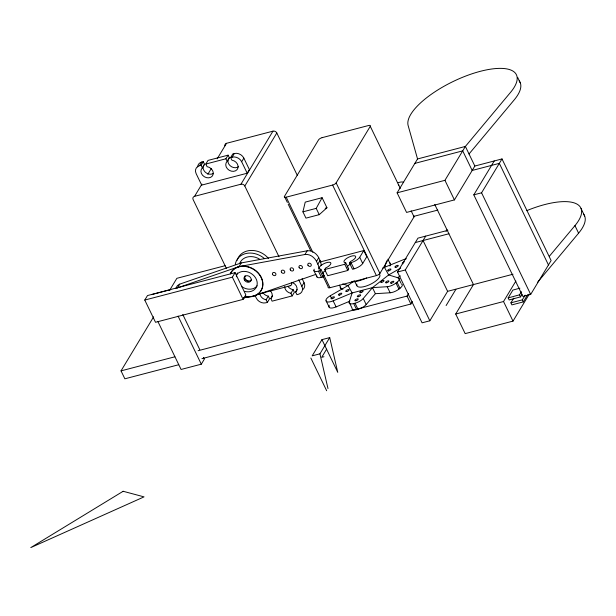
<?xml version="1.0" encoding="UTF-8"?>
<svg xmlns="http://www.w3.org/2000/svg" width="616" height="616" viewBox="0 0 616 616"><rect width="100%" height="100%" fill="white"/><g stroke="black" fill="none" stroke-linecap="round" stroke-linejoin="round"><path stroke-width="0.92" d="M318.903 269.146L318.672 266.589A12.243 10.018 31.1 0 0 317.817 264.164L316.493 261.438A12.243 10.018 31.1 0 0 315.084 259.159C312.728 256.14 308.878 253.869 304.951 254.508L239.023 266.613L176.861 288.096M321.136 265.45L320.905 262.886A12.243 10.018 31.1 0 0 320.043 260.468L318.726 257.742A12.243 10.018 31.1 0 0 317.309 255.463C314.961 252.445 311.111 250.173 307.184 250.804L241.256 262.916L179.726 284.138L177.377 285.624L175.899 288.265M302.926 211.842L305.22 202.125L322.091 197.713L326.957 207.777L319.25 214.653L305.96 218.126L302.926 211.842L316.208 208.37L322.091 197.713M401.378 283.984A7.484 2.68 -25.8 0 1 400 288.273L398.929 289.112A7.484 2.68 -25.8 0 1 390.144 292.777L375.383 293.686L366.189 304.574A7.484 2.68 -25.8 0 1 357.988 309.286L356.641 309.632A7.484 2.68 -25.8 0 1 352.106 308.254L349.18 302.194L352.129 292.939L348.017 285.57L342.689 283.945M386.702 260.838L384.553 267.567L388.665 274.944L398.444 277.924L400.954 283.121M389.905 266.058L390.436 264.372L387.926 259.182M238.623 166.628A6.476 5.298 31.1 0 1 230.014 165.604A6.476 5.298 31.1 0 1 229.368 157.788L228.097 155.155L225.91 158.782L227.181 161.407A6.476 5.298 31.1 0 0 229.175 170.255A6.476 5.298 31.1 0 0 237.953 167.952A6.476 5.298 31.1 0 0 231.909 160.175L230.638 157.542L232.825 153.923L234.342 153.523A7.484 6.122 31.1 0 1 243.844 158.119L249.388 169.593L247.201 173.219L201.694 185.116L196.15 173.65A7.484 6.122 31.1 0 1 199.576 165.673L201.763 162.047L203.272 161.646L204.543 164.28A6.476 5.298 31.1 0 0 204.974 171.872A6.476 5.298 31.1 0 0 213.367 173.427M199.576 165.673L201.085 165.273L203.272 161.646M228.097 155.155L208.008 160.414L205.821 164.033L207.091 166.666A6.476 5.298 31.1 0 1 213.136 174.444A6.476 5.298 31.1 0 1 204.35 176.746A6.476 5.298 31.1 0 1 202.356 167.899L204.543 164.28M226.465 268.538L193.116 199.553A3.026 2.472 31.1 0 1 194.548 196.365L201.925 184.107M207.831 174.313L211.273 168.599M217.186 158.805L226.534 143.305L272.957 131.162A3.026 2.472 31.1 0 1 276.823 132.987L297.235 175.244M227.181 161.407L229.368 157.788M144.768 300.061L147.486 295.557L235.089 272.649L245.83 294.872L243.112 299.376L155.517 322.284L144.768 300.061L232.371 277.154L235.089 272.649M230.638 157.542L232.155 157.149L234.342 153.523M247.201 173.219L241.657 161.746L243.844 158.119M178.725 364.726L124.863 378.809L121.029 370.87L153.646 316.809M169.454 290.598L176.869 278.317L225.156 265.689M177.493 287.834L179.726 284.138M272.957 131.162L240.956 184.207L194.541 196.342M276.807 132.987L244.806 186.032L278.994 256.741M239.023 266.613L241.256 262.916M287.364 202.441L284.446 196.404L318.58 139.824A3.026 1.086 -25.8 0 1 322.099 137.668M157.842 321.406L181.081 369.469L201.301 364.179L204.358 359.12L203.526 357.403M322.106 137.661L368.522 125.525A3.026 1.086 -25.8 0 1 370.285 126.303L336.136 182.89L379.91 273.427A3.026 1.086 -25.8 0 1 376.391 275.583M255.17 295.734L256.356 298.198A7.484 6.122 31.1 0 0 265.866 302.795L267.375 302.394L266.104 299.769L268.291 296.142A6.476 5.298 31.1 0 1 262.855 292.4M267.375 302.394L269.562 298.775L268.291 296.142M287.88 286.255A6.476 5.298 31.1 0 0 293.116 289.651L294.386 292.284L292.2 295.903L272.11 301.162L270.84 298.529L272.611 295.588M304.951 254.508L307.184 250.804M292.2 295.903L290.929 293.278L293.116 289.651M302.071 278.571L304.05 282.667L301.863 286.294A7.484 6.122 31.1 0 1 298.444 294.271L296.927 294.671L295.657 292.038L297.158 289.551M316.493 261.438L318.726 257.742M317.817 264.164L320.043 260.468M314.206 269.184A7.484 2.68 -25.8 0 0 318.449 271.171L319.966 270.778L320.89 269.238A6.476 2.325 -25.8 0 1 321.806 264.895A6.476 2.325 -25.8 0 1 330.584 262.601A6.476 2.325 -25.8 0 1 325.625 267.999L324.694 269.538L327.681 275.729L347.778 270.478L348.702 268.938L345.715 262.747A6.476 2.325 -25.8 0 1 346.623 258.404A6.476 2.325 -25.8 0 1 355.409 256.11A6.476 2.325 -25.8 0 1 350.442 261.507L349.518 263.047L352.506 269.238L354.023 268.846A7.484 2.68 -25.8 0 0 362.709 263.471L366.759 256.749L363.771 250.566L320.12 261.977M316.901 276.007A7.484 2.68 -25.8 0 0 321.444 277.362L322.953 276.969L323.885 275.429L320.89 269.238M324.694 269.538L344.783 264.287L345.715 262.747M494.24 160.961L473.804 194.841L522.922 296.45L530.684 294.417L551.12 260.545L502.002 158.936L474.851 166.035L454.416 199.907L406.575 212.42L397.104 192.823L417.54 158.951L465.38 146.439L510.533 92.377A59.844 21.445 -25.8 0 0 473.127 73.427A59.844 21.445 -25.8 0 0 408.146 125.564L417.54 158.951M349.518 263.047L351.028 262.655A7.484 2.68 -25.8 0 0 359.713 257.28L363.771 250.566M321.96 339.639L312.181 355.848L319.935 353.823L329.714 337.614L321.96 339.639L337.76 372.341L329.714 337.614M326.588 349.218L321.698 357.326L323.97 356.726M379.91 273.427L414.044 216.847L411.126 210.811M397.104 192.823L444.945 180.319L465.38 146.439L474.851 166.035M513.028 274.228L447.616 291.329L429.845 320.79L422.083 322.822L397.528 272.01L417.964 238.138L447.878 230.315M397.528 272.01L405.282 269.985L425.718 236.105M198.106 350.72L407.053 296.08L408.531 293.624M446.084 231.37L447.077 229.73M201.94 358.651L410.887 304.011L412.366 301.555M473.804 194.841L481.566 192.808L502.002 158.936M446.115 305.551L455.886 289.343M529.29 294.109L513.005 321.113L465.172 333.618L455.701 314.029L473.465 284.569L434.757 204.489M455.701 314.029L503.534 301.517L515.877 281.065M521.96 294.517L520.543 296.874L509.17 299.954L508.162 297.905L512.882 290.082L519.881 288.18M527.581 294.848L523.331 301.894L511.911 304.882L510.918 302.833L513.752 298.136M508.162 297.905L519.534 294.825L521.421 291.691M510.918 302.833L522.337 299.846L525.171 295.149M469.022 153.985L514.183 99.923A59.844 21.445 -25.8 0 0 519.173 80.896M549.549 256.04L574.951 225.633A59.844 21.445 -25.8 0 0 526.718 210.657M537.391 282.505L578.593 233.179A59.844 21.445 -25.8 0 0 583.583 214.152M349.18 302.194A7.484 2.68 -25.8 0 0 353.707 303.572L355.055 303.218A7.484 2.68 -25.8 0 0 363.255 298.514L372.457 287.626L388.665 274.944L400.747 268.006M353.915 280.958L348.017 285.57L330.307 295.742A7.484 2.68 -25.8 0 0 326.056 300.777L329.26 307.33A7.484 2.68 -25.8 0 0 336.09 306.907L349.888 301.162M326.056 300.777L326.326 301.27A7.484 2.68 -25.8 0 0 333.156 300.847L352.129 292.939L372.457 287.626L387.21 286.71A7.484 2.68 -25.8 0 0 395.996 283.052L397.074 282.205A7.484 2.68 -25.8 0 0 398.444 277.924M397.235 277.77L400.454 275.914M316.054 274.312L253.284 296.119L243.505 297.913M205.821 164.033L225.91 158.782M414.876 163.371L462.708 150.858L472.179 170.455L499.33 163.356L548.456 264.965M397.975 182.721L399.491 182.321A7.484 2.68 -25.8 0 1 403.688 182.375M325.179 208.239L326.957 207.777M413.667 216.393L437.814 210.079M151.444 294.648L170.748 289.605M415.292 242.558L448.91 233.764M243.659 297.952L249.226 296.496M257.58 294.317L290.074 285.816M382.705 268.052L403.526 259.659A7.484 2.68 -25.8 0 1 406.368 258.743M323.215 276.599L328.213 286.948A3.026 1.086 -25.8 0 0 329.968 287.718L376.384 275.591L332.609 185.054L286.194 197.189L312.874 252.375M121.029 370.87L174.89 356.787M340.278 287.048A7.484 2.68 -25.8 0 0 341.172 288.65L342.95 289.189M329.26 307.33L328.983 306.837A7.484 2.68 -25.8 0 1 329.214 305.251M519.534 294.825L520.543 296.874M517.625 77.339L520.258 82.798M581.027 208.501L584.676 216.047M574.951 225.633L578.593 233.179M481.566 192.808L530.684 294.417M522.337 299.846L523.331 301.894M444.945 180.319L454.416 199.907M503.534 301.517L513.005 321.113M370.27 126.303L400.285 188.396M423.053 240.525L447.616 291.329M405.282 269.985L429.845 320.79M407.053 296.08L410.887 304.011M397.074 282.205L400 288.273M395.996 283.052L398.929 289.112M387.21 286.71L390.144 292.777M359.713 257.28L362.709 263.471M372.457 287.626L375.383 293.686M351.028 262.655L354.023 268.846M363.255 298.514L366.189 304.574M354.554 280.935L356.849 285.685M344.783 264.287L347.778 270.478M316.208 208.37L319.25 214.653M355.055 303.218L357.988 309.286M353.707 303.572L356.641 309.632M339.501 285.185L341.172 288.65M322.461 272.21L329.96 287.734M288.196 204.165L310.71 250.727M319.966 270.778L322.953 276.969M333.156 300.847L336.09 306.907M318.449 271.171L321.444 277.362M330.307 295.742L331.562 298.337M313.906 270.686L316.901 276.869M298.698 279.741L301.863 286.294M310.864 358.035L326.665 390.736M201.085 165.273L202.356 167.899M232.371 277.154L243.112 299.376M182.783 314.491L199.792 349.68M178.07 316.116L201.301 364.179M319.935 353.823L327.989 388.542M379.256 274.074A12.72 4.558 -25.8 0 1 369.523 284.738A12.72 4.558 -25.8 0 1 356.849 284.222M389.543 262.77A7.484 2.68 -25.8 0 1 390.436 264.372M403.157 263.679A1.856 0.662 -25.8 0 1 402.387 263.078A1.856 0.662 -25.8 0 1 404.435 261.815M398.298 184.5A6.476 2.325 -25.8 0 1 398.845 185.17M323.885 275.429A6.476 2.325 -25.8 0 1 323.061 275.337M322.391 273.381A6.476 2.325 -25.8 0 1 325.394 270.694M348.702 268.938A6.476 2.325 -25.8 0 1 348.132 268.892M347.108 267.09A6.476 2.325 -25.8 0 1 350.781 263.871M366.666 277.901A19.019 6.814 -25.8 0 1 351.567 281.851M286.201 197.182A3.026 1.086 -25.8 0 1 284.43 196.412M336.159 182.883A3.026 1.086 -25.8 0 1 332.617 185.039M413.59 215.931A3.026 1.086 -25.8 0 1 414.06 216.847M239.809 263.109A14.961 12.243 31.1 0 1 259.452 259.059M230.446 273.612A17.548 14.361 31.1 0 1 250.404 267.506A17.548 14.361 31.1 0 1 262.701 286.386A17.548 14.361 31.1 0 1 245.168 296.219M230.245 273.974A17.548 14.361 31.1 0 1 250.042 267.66A17.548 14.361 31.1 0 1 262.601 286.371A17.548 14.361 31.1 0 1 245.384 296.527M251.651 279.61A3.804 3.111 31.1 0 1 246.808 280.349A3.804 3.111 31.1 0 1 245.114 275.729M257.157 285.793A11.758 9.617 31.1 0 1 241.711 286.609M236.375 276.792A11.758 9.617 31.1 0 1 237.483 272.973M236.452 274.782A11.758 9.617 31.1 0 1 250.535 273.104A11.758 9.617 31.1 0 1 256.81 286.094A11.758 9.617 31.1 0 1 244.452 291.329M197.659 166.944A7.484 6.122 31.1 0 1 201.763 162.047M232.155 157.149A7.484 6.122 31.1 0 1 241.657 161.746M304.05 282.667A7.484 6.122 31.1 0 1 302.795 289.582M292.392 282.575A6.476 5.298 31.1 0 1 295.657 292.038M290.929 293.278A6.476 5.298 31.1 0 1 284.723 286.525M269.846 290.413A6.476 5.298 31.1 0 1 270.84 298.529M266.104 299.769A6.476 5.298 31.1 0 1 259.913 293.57M248.348 281.381A8.786 7.184 31.1 0 1 244.614 278.963M237.199 260.245A19.019 15.562 31.1 0 1 250.55 250.458A19.019 15.562 31.1 0 1 268.507 258.458M235.258 264.457A19.019 15.562 31.1 0 1 264.295 258.45M224.871 145.784A3.026 2.472 31.1 0 1 226.542 143.32M291.514 282.605A3.026 2.472 31.1 0 1 290.067 285.801M240.964 184.222A3.026 2.472 31.1 0 1 244.821 186.024M123.146 491.275L30.8 547.593L144.044 496.873L123.146 491.275M391.522 283.198A1.856 0.662 -25.8 0 0 393.84 281.474A1.856 0.662 -25.8 0 0 391.122 282.113A1.856 0.662 -25.8 0 0 391.522 283.198M386.602 282.783A1.856 0.662 -25.8 0 0 388.919 281.058A1.856 0.662 -25.8 0 0 386.201 281.697A1.856 0.662 -25.8 0 0 386.602 282.783M381.689 282.367A1.856 0.662 -25.8 0 0 384.007 280.65A1.856 0.662 -25.8 0 0 381.289 281.281A1.856 0.662 -25.8 0 0 381.689 282.367M395.911 267.282A1.856 0.662 -25.8 0 0 398.29 265.565A1.856 0.662 -25.8 0 0 395.611 266.15A1.856 0.662 -25.8 0 0 395.911 267.282M388.557 270.901A1.856 0.662 -25.8 0 0 390.937 269.192A1.856 0.662 -25.8 0 0 388.257 269.77A1.856 0.662 -25.8 0 0 388.557 270.901M332.039 298.752A1.856 0.662 -25.8 0 0 334.419 297.035A1.856 0.662 -25.8 0 0 331.739 297.62A1.856 0.662 -25.8 0 0 332.039 298.752M339.393 295.126A1.856 0.662 -25.8 0 0 341.772 293.416A1.856 0.662 -25.8 0 0 339.093 293.994A1.856 0.662 -25.8 0 0 339.393 295.126M346.746 291.507A1.856 0.662 -25.8 0 0 349.126 289.79A1.856 0.662 -25.8 0 0 346.446 290.375A1.856 0.662 -25.8 0 0 346.746 291.507M360.791 292.662A1.856 0.662 -25.8 0 0 363.094 290.945A1.856 0.662 -25.8 0 0 360.368 291.591A1.856 0.662 -25.8 0 0 360.791 292.662M358.358 296.704A1.856 0.662 -25.8 0 0 360.66 294.979A1.856 0.662 -25.8 0 0 357.935 295.634A1.856 0.662 -25.8 0 0 358.358 296.704M355.925 300.739A1.856 0.662 -25.8 0 0 358.227 299.014A1.856 0.662 -25.8 0 0 355.494 299.669A1.856 0.662 -25.8 0 0 355.925 300.739M244.406 280.01A3.804 3.111 31.1 0 0 250.689 281.181A3.804 3.111 31.1 0 0 247.701 275.737A3.804 3.111 31.1 0 0 244.406 280.01M272.619 274.543A1.856 1.517 31.1 0 0 275.683 275.113A1.856 1.517 31.1 0 0 274.228 272.457A1.856 1.517 31.1 0 0 272.619 274.543M281.466 272.233A1.856 1.517 31.1 0 0 284.53 272.803A1.856 1.517 31.1 0 0 283.075 270.147A1.856 1.517 31.1 0 0 281.466 272.233M290.305 269.916A1.856 1.517 31.1 0 0 293.37 270.493A1.856 1.517 31.1 0 0 291.915 267.837A1.856 1.517 31.1 0 0 290.305 269.916M307.992 265.296A1.856 1.517 31.1 0 0 311.057 265.866A1.856 1.517 31.1 0 0 309.602 263.209A1.856 1.517 31.1 0 0 307.992 265.296M299.145 267.606A1.856 1.517 31.1 0 0 302.217 268.176A1.856 1.517 31.1 0 0 300.754 265.519A1.856 1.517 31.1 0 0 299.145 267.606"/></g></svg>
